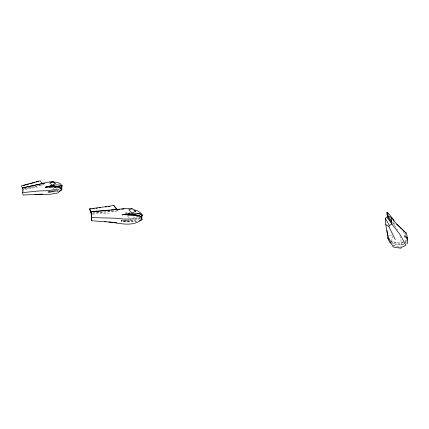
<?xml version="1.0" encoding="UTF-8"?>
<svg xmlns="http://www.w3.org/2000/svg" width="429" height="429" viewBox="0 0 429 429"><rect width="100%" height="100%" fill="white"/><g stroke="black" fill="none" stroke-linecap="round" stroke-linejoin="round"><path stroke-width="0.32" stroke-dasharray="2.15 1.61" d="M392.524 235.95L391.967 239.752L390.111 240.535M92.455 213.208L117.996 210.998L118.045 210.698L93.157 212.848M404.59 235.178L404.054 236.288L404.853 237.205M55.716 189.688L57.481 188.138M405.378 242.514L406.365 241.672M404.686 243.474L406.553 241.951M404.965 241.779L406.408 240.749M406.435 239.956C402.289 243.828 395.795 243.029 391.087 240.835M133.129 218.12L134.727 217.053M59.25 189.42L58.14 190.085L53.518 191.082L48.863 191.382M135.076 218.624L137.436 217.578M390.953 241.586L392.787 243.281L398.074 244.616L401.378 244.868L403.893 243.779M135.789 218.86L138.588 217.653M391.795 242.889L392.669 243.64L397.742 244.787L401.469 245.039L404.22 243.854M139.918 218.608L135.178 220.377L128.823 221.16L121.343 221.482L121.225 220.79L128.77 219.938M54.386 190.68L58.703 189.092M55.824 189.79L58.097 188.98M139.961 218.361L135.167 220.018L128.834 220.544L121.241 220.088L121.284 220.806L128.904 221.67L135.269 221.745L137.071 221.246M390.733 241.237C394.825 243.388 400.123 243.779 404.483 242.122M58.178 190.369L47.64 192.567L47.683 192.01L52.376 190.878M389.58 235.435L392.712 234.679M53.748 190.83L48.032 192.187L54.456 191.94L58.832 191.302M130.974 219.911L121.584 221.069L129.858 221.761L135.95 221.654M24.635 188.508L43.517 184.711L22.839 189.146M23.423 191.736L23.316 189.8L37.505 187.194M57.55 191.527L47.565 192.036L47.533 191.468M92.423 214.135L109.336 213.17M125.306 212.789L130.26 212.736M398.005 247.007L400.407 247.163M392.9 245.19L398.203 246.884L401.512 247.136L401.378 244.868M393.248 245.485L396.814 246.627M52.788 187.838L53.786 188.733M127.729 216.355L130.534 219.096M117.155 209.969L117.996 210.998M392.455 222.372L397.624 230.126M405.491 238.122L403.871 235.612L403.845 234.808M404.488 232.985L405.491 234.701M403.126 230.909L403.893 232.625M23.01 188.76L23.316 189.8M399.941 235.896L401.469 243.061M394.224 222.892L394.782 225.997M393.216 221.766L393.881 225.493M401.335 242.68L401.469 245.039M122.147 214.339L122.185 215.074M122.211 214.5L122.26 215.648"/><path stroke-width="0.64" d="M116.935 222.619L91.747 220.763L91.211 211.518L119.578 209.314M91.157 213.133L91.747 220.763M91.146 213.32L89.581 208.902L113.83 205.534L117.203 209.668M113.83 205.534L116.731 209.449M61.679 186.985L62.162 185.778C59.937 182.228 55.303 181.826 51.501 182.121M34.937 194.294L49.013 194.434L57.566 193.05L61.481 189.956L61.996 188.964C56.8 186.148 50.638 187.039 44.986 187.328C50.493 186.084 56.601 183.542 62.162 185.778M401.608 247.243L400.799 248.219L393.259 247.018C387.741 238.604 385.853 228.164 385.247 218.264L388.165 216.119L391.286 217.396L396.627 224.035L405.931 232.926L396.627 224.035M405.362 245.238L404.483 246.074L402.182 247.007M406.676 243.983L407.55 243.146L407.411 239.79L405.03 235.462L407.309 238.036L407.373 240.063M385.607 224.576L388.754 226.324L391.65 223.702L391.286 217.396M141.624 215.969L142.417 215.256L140.481 212.795L137.318 210.73L134.175 209.888M42.541 194.096L23.134 195.039L22.512 192.626L22.249 188.1L22.71 187.725L44.782 183.188M59.213 191.232L61.996 188.964M142.417 215.256L141.227 214.146L136.674 213.218L130.824 213.454L122.614 214.521C129.102 215.315 137.194 214.162 142.197 219.224L140.599 220.388L139.436 220.704M142.197 219.224C132.867 227.424 119.777 223.085 108.714 222.045M140.508 220.136L141.372 219.573M60.425 190.497L61.481 189.956M22.49 188.401L21.45 185.795L40.128 180.781L42.97 184.03M23.52 185.5L28.673 184.116M29.96 183.768L35.114 182.384M36.401 182.041L38.331 181.521M45.394 187.167L51.791 185.58M49.356 187.248L55.652 186.336L61.862 187.409L61.765 185.719L59.717 185.14M22.249 188.1L48.236 182.121L53.046 181.655M53.051 185.371L54.311 185.162M391.956 224.185L387.446 217.846L386.835 212.682L387.623 212.564L393.672 219.787L393.892 221.032M55.357 189.532L46.707 190.755L39.511 190.921L22.512 192.626M89.532 209.202L90.846 209.02M92.809 208.746L94.123 208.564M96.091 208.29L97.399 208.108M99.367 207.834L100.676 207.652M105.266 207.019L106.574 206.837M108.542 206.564L109.851 206.381M125.37 214.066L126.63 213.894M128.528 213.631L129.789 213.46M47.426 186.883C52.118 186.309 57.111 185.478 61.594 187.43L61.69 189.06L59.98 188.406M110.998 210.076L125.981 208.499L132.137 208.666M127.912 215.122C132.658 214.773 137.966 214.323 142.031 217.251L141.908 215.117L140.615 214.334M121.557 209.137L124.195 208.907M91.484 211.926L109.781 210.333M135.285 218.903L124.233 219.085L114.736 218.163L91.811 217.637M126.614 214.344C131.692 214.5 137.505 213.803 141.683 217.235L141.801 219.294M54.478 187.473L55.738 187.5M405.502 233.022L406.51 233.06L407.341 238.052L407.159 237.559M104.73 221.557L106.054 221.718M137.146 213.444L140.181 214.076M390.524 243.189L389.677 242.347L387.746 237.956L386.979 230.496M386.835 212.682L388.041 214.125M391.65 223.702L400.52 235.231L405.748 245.2M391.993 223.016L388.234 217.728L387.623 212.564M387.746 237.956L388.84 239.538M388.165 216.119L391.736 221.332M385.247 218.264L389.135 225.118M388.754 226.324L395.302 239.597M89.581 208.902L91.195 213.02M55.244 183.478L52.241 185.231L49.694 182.904L53.11 181.74L55.244 183.478M135.634 211.299L132.025 213.025L128.775 209.706L132.379 208.778L135.634 211.299"/></g></svg>
